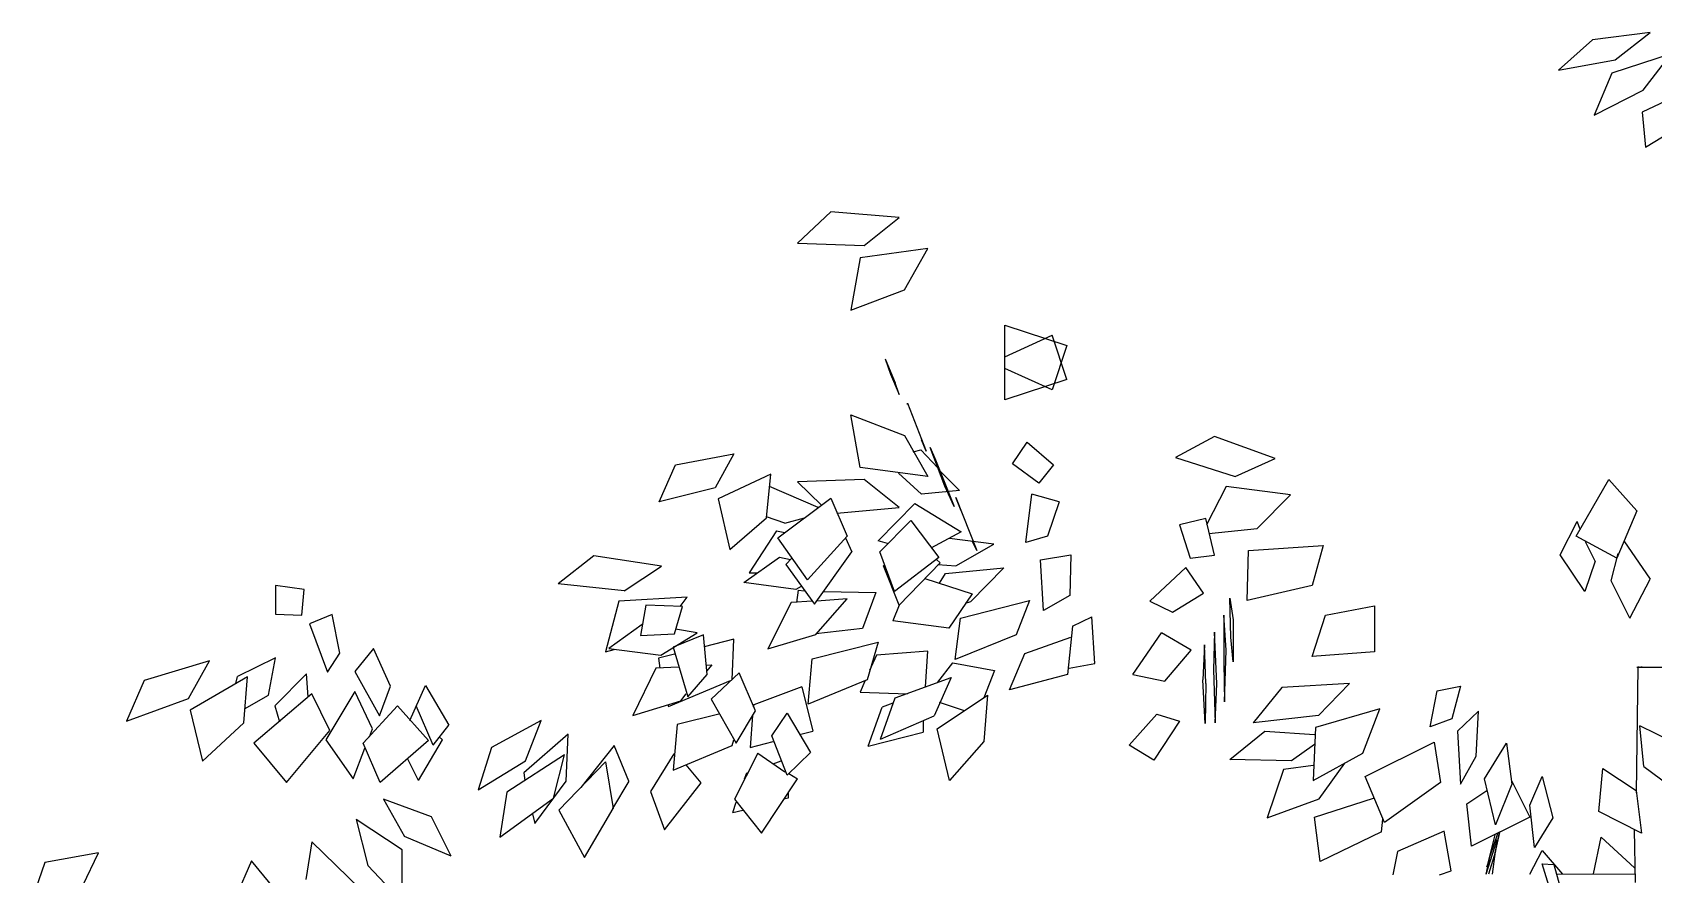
# Model space of a CAD drawing. Header units: millimetres. Extents: x 563079 to 571925, y 2063830 to 2067381.
# Drawn here: x 570917.78 to 570927.71, y 2066948.91 to 2066954.07 of the extents above; entities that cross this region are included whole.
import ezdxf

# ---------------------------------------------------------------- set-up
doc = ezdxf.new("R2010")
doc.units = ezdxf.units.MM
doc.header["$MEASUREMENT"] = 0
doc.layers.add('SO', color=48, linetype='Continuous')

# ---------------------------------------------------------------- blocks, each defined once
blk = doc.blocks.new('fsdfasdfsdf')
at = {"color": 99, "linetype": 'ByBlock'}
for p, q in [((593195.1, 2069950.1), (593151.1, 2069944.3)), ((593168.3, 2069929.1), (593195.1, 2069950.1)), ((593151.1, 2069944.3), (593124.9, 2069921.1)), ((593124.9, 2069921.1), (593168.3, 2069929.1)), ((593211.1, 2069933.6), (593165.9, 2069918.8)), ((593189.7, 2069905.9), (593211.1, 2069933.6)), ((593165.9, 2069918.8), (593152.3, 2069886.7)), ((593240.9, 2069913.5), (593189.1, 2069889)), ((593152.3, 2069886.7), (593189.7, 2069905.9)), ((593189.1, 2069889), (593191.5, 2069862.2)), ((593191.5, 2069862.2), (593236.1, 2069889.4)), ((592567.7, 2069812.7), (592542.2, 2069788.6)), ((592620.1, 2069808.2), (592567.7, 2069812.7)), ((592593.3, 2069786.8), (592620.1, 2069808.2)), ((592542.2, 2069788.6), (592593.3, 2069786.8)), ((592590.3, 2069777.5), (592583.2, 2069737.3)), ((592642.1, 2069784.6), (592590.3, 2069777.5)), ((592624.2, 2069752.9), (592642.1, 2069784.6)), ((592583.2, 2069737.3), (592624.2, 2069752.9)), ((592700.9, 2069668.6), (592700.9, 2069725.7)), ((592700.9, 2069725.7), (592748.5, 2069710.1)), ((592700.9, 2069701.6), (592737.2, 2069718.1)), ((592748.5, 2069684.2), (592737.2, 2069718.1)), ((592609.4, 2069699.9), (592613.5, 2069688.3)), ((592609.4, 2069699.9), (592617.1, 2069681.6)), ((592748.5, 2069710.1), (592737.2, 2069676.2)), ((592613.5, 2069688.3), (592620.1, 2069672.7)), ((592737.2, 2069676.2), (592700.9, 2069692.7)), ((592620.1, 2069672.7), (592617.1, 2069681.6)), ((592748.5, 2069684.2), (592700.9, 2069668.6)), ((592626.6, 2069666), (592640.9, 2069629.4)), ((592626.6, 2069665.1), (592626.6, 2069666)), ((592590.3, 2069616.9), (592583.2, 2069657)), ((592583.2, 2069657), (592624.2, 2069641.4)), ((592624.2, 2069641.4), (592642.1, 2069609.8)), ((592640.9, 2069629.4), (592637.3, 2069637.9)), ((592706.9, 2069619.6), (592718.2, 2069636.1)), ((592718.2, 2069636.1), (592738.4, 2069618.7)), ((592861.5, 2069640.5), (592831.7, 2069624.5)), ((592907.9, 2069623.6), (592861.5, 2069640.5)), ((592448.8, 2069618.7), (592493.4, 2069627.2)), ((592493.4, 2069627.2), (592479.1, 2069601.3)), ((592630.8, 2069628.9), (592636.7, 2069630.3)), ((592649.8, 2069616.5), (592636.7, 2069630.3)), ((592643.8, 2069632.1), (592648, 2069622.7)), ((592655.1, 2069602.6), (592643.8, 2069632.1)), ((592831.7, 2069624.5), (592877.5, 2069609.8)), ((592877.5, 2069609.8), (592907.9, 2069623.6)), ((592436.3, 2069590.6), (592448.8, 2069618.7)), ((592521.9, 2069611.6), (592481.5, 2069592.8)), ((592518.4, 2069578.1), (592521.9, 2069611.6)), ((592642.1, 2069609.8), (592590.3, 2069616.9)), ((592637.3, 2069596.4), (592619.5, 2069612.4)), ((592648, 2069622.7), (592662.3, 2069587)), ((592650.4, 2069615.1), (592666.4, 2069599.1)), ((592727.1, 2069604.9), (592706.9, 2069619.6)), ((592738.4, 2069618.7), (592727.1, 2069604.9)), ((592479.1, 2069601.3), (592436.3, 2069590.6)), ((592558.2, 2069586.1), (592520.8, 2069602.2)), ((592593.3, 2069607.5), (592542.2, 2069605.8)), ((592542.2, 2069605.8), (592560.6, 2069587.9)), ((592620.1, 2069586.1), (592593.3, 2069607.5)), ((592666.4, 2069599.1), (592637.3, 2069596.4)), ((592662.3, 2069587), (592655.1, 2069602.6)), ((592870.4, 2069602.2), (592855.5, 2069572.8)), ((592919.8, 2069595.9), (592870.4, 2069602.2)), ((593138.6, 2069564.3), (593163.6, 2069607.5)), ((593163.6, 2069607.5), (593185, 2069583.5)), ((592481.5, 2069592.8), (592490.4, 2069554)), ((592527.3, 2069562.9), (592567.7, 2069593.3)), ((592567.7, 2069593.3), (592580.2, 2069564.3)), ((592572.5, 2069581.7), (592620.1, 2069586.1)), ((592604, 2069560.7), (592632, 2069589.3)), ((592632, 2069589.3), (592667.6, 2069567.4)), ((592663.5, 2069593.7), (592679.5, 2069553.1)), ((592667.6, 2069583.5), (592663.5, 2069593.7)), ((592717, 2069559.4), (592721.7, 2069596.4)), ((592742.6, 2069590.6), (592721.7, 2069596.4)), ((592742.6, 2069590.6), (592733.6, 2069564.3)), ((592894.2, 2069570.1), (592919.8, 2069595.9)), ((592490.4, 2069554), (592518.4, 2069578.1)), ((592532.6, 2069574.1), (592518.4, 2069579)), ((592532.6, 2069574.1), (592547.5, 2069578.1)), ((592605.2, 2069552.2), (592629, 2069576.3)), ((592629, 2069576.3), (592650.4, 2069547.8)), ((592854.9, 2069577.7), (592834.7, 2069572.8)), ((592861.5, 2069549.6), (592854.9, 2069577.7)), ((593126.1, 2069550), (593139.2, 2069575.4)), ((593141.6, 2069569.6), (593139.2, 2069575.4)), ((593185, 2069583.5), (593169.5, 2069547.3)), ((592526.1, 2069568.3), (592505.3, 2069536.2)), ((592526.1, 2069568.3), (592532.6, 2069567)), ((592549.9, 2069530.8), (592527.3, 2069562.9)), ((592580.2, 2069564.3), (592549.9, 2069530.8)), ((592579, 2069562.9), (592583.8, 2069552.2)), ((592667.6, 2069567.4), (592644.4, 2069554.9)), ((592692.6, 2069558), (592658.7, 2069562.5)), ((592733.6, 2069564.3), (592717, 2069559.4)), ((592834.7, 2069572.8), (592843, 2069547.3)), ((592857.3, 2069566.1), (592894.2, 2069570.1)), ((593169.5, 2069547.3), (593138.6, 2069564.3)), ((592386.4, 2069549.1), (592359, 2069527.7)), ((592438.1, 2069541.1), (592386.4, 2069549.1)), ((592555.2, 2069512.1), (592583.8, 2069552.2)), ((592611.1, 2069558.5), (592604, 2069560.7)), ((592616.5, 2069521.9), (592605.2, 2069552.2)), ((592663.5, 2069541.5), (592692.6, 2069558)), ((592679.5, 2069553.1), (592676, 2069560.7)), ((592728.3, 2069546), (592751.5, 2069550)), ((592751.5, 2069550), (592750.9, 2069518.8)), ((592843, 2069547.3), (592861.5, 2069549.6)), ((592886.5, 2069514.8), (592887.6, 2069553.1)), ((592887.6, 2069553.1), (592944.7, 2069557.1)), ((592944.7, 2069557.1), (592936.4, 2069526.4)), ((593145.1, 2069521.9), (593126.1, 2069550)), ((593152.9, 2069545.1), (593145.7, 2069559.8)), ((593165.3, 2069529.9), (593170.7, 2069550.9)), ((593174.9, 2069560.7), (593195.1, 2069531.3)), ((592409.6, 2069522.4), (592438.1, 2069541.1)), ((592501.1, 2069528.6), (592528.5, 2069548.2)), ((592528.5, 2069548.2), (592536.8, 2069546.4)), ((592538, 2069547.3), (592533.2, 2069542.4)), ((592533.2, 2069542.4), (592555.2, 2069512.1)), ((592608.8, 2069542.4), (592608.2, 2069541.5)), ((592620.1, 2069511.2), (592608.2, 2069541.5)), ((592650.4, 2069547.8), (592616.5, 2069521.9)), ((592651.6, 2069543.8), (592620.1, 2069511.2)), ((592648.6, 2069546.4), (592651.6, 2069543.8)), ((592649.8, 2069542.4), (592663.5, 2069541.5)), ((592655.7, 2069535.7), (592700.3, 2069539.8)), ((592700.3, 2069539.8), (592674.8, 2069513.9)), ((592730.7, 2069507.2), (592728.3, 2069546)), ((592839.5, 2069540.2), (592812.1, 2069514.3)), ((592853.2, 2069520.6), (592839.5, 2069540.2)), ((593152.9, 2069545.1), (593145.1, 2069521.9)), ((592164.6, 2069523.3), (592142.6, 2069526.4)), ((592142.6, 2069526.4), (592142.6, 2069504.5)), ((592409.6, 2069522.4), (592359, 2069527.7)), ((592541, 2069523.3), (592501.1, 2069528.6)), ((592505.3, 2069536.2), (592511.2, 2069536.2)), ((592545.1, 2069525.5), (592541, 2069523.3)), ((592639.7, 2069531.7), (592676, 2069520.1)), ((592651, 2069528.2), (592655.7, 2069535.7)), ((592936.4, 2069526.4), (592886.5, 2069514.8)), ((593179.6, 2069501.4), (593165.3, 2069529.9)), ((593179.6, 2069501.4), (593195.1, 2069531.3)), ((592162.8, 2069503.6), (592164.6, 2069523.3)), ((592405.4, 2069514.3), (592395.3, 2069475.5)), ((592457.7, 2069517.5), (592405.4, 2069514.3)), ((592452.4, 2069510.3), (592457.7, 2069517.5)), ((592537.4, 2069513.4), (592519.6, 2069477.8)), ((592553.5, 2069514.3), (592537.4, 2069513.4)), ((592542.8, 2069522.8), (592541.6, 2069513.4)), ((592542.8, 2069522.8), (592547.5, 2069522.4)), ((592556.4, 2069488.9), (592580.2, 2069516.1)), ((592580.2, 2069516.1), (592557, 2069514.3)), ((592562.4, 2069521.9), (592602.2, 2069521)), ((592602.2, 2069521), (592592.1, 2069493.4)), ((592676, 2069520.1), (592658.1, 2069493.8)), ((592667, 2069501.4), (592720, 2069514.8)), ((592674.8, 2069513.9), (592670.6, 2069512.5)), ((592720, 2069514.8), (592709.8, 2069488.5)), ((592750.9, 2069518.8), (592730.7, 2069507.2)), ((592812.1, 2069514.3), (592829.4, 2069505.9)), ((592829.4, 2069505.9), (592853.2, 2069520.6)), ((592874, 2069486.7), (592873.4, 2069516.6)), ((592873.4, 2069516.6), (592875.8, 2069500.1)), ((592142.6, 2069504.5), (592162.8, 2069503.6)), ((592186, 2069504.1), (592168.7, 2069496.9)), ((592191.9, 2069474.6), (592186, 2069504.1)), ((592426.2, 2069511.2), (592422, 2069488)), ((592454.2, 2069510.3), (592426.2, 2069511.2)), ((592448.2, 2069489.4), (592454.2, 2069510.3)), ((592620.1, 2069511.2), (592615.3, 2069499.2)), ((592662.9, 2069469.7), (592667, 2069501.4)), ((592752.7, 2069495.2), (592767.5, 2069502.3)), ((592769.9, 2069466.6), (592767.5, 2069502.3)), ((592868.6, 2069503.6), (592868.6, 2069467.5)), ((592870.4, 2069476.9), (592868.6, 2069503.6)), ((592875.8, 2069500.1), (592875.8, 2069467.9)), ((592936.4, 2069472), (592946.5, 2069503.6)), ((592946.5, 2069503.6), (592984, 2069510.8)), ((592984, 2069510.8), (592984, 2069475.5)), ((592168.7, 2069496.9), (592182.4, 2069459.9)), ((592423.2, 2069496.5), (592397.7, 2069478.2)), ((592422, 2069488), (592448.2, 2069489.4)), ((592437.5, 2069472.9), (592465.5, 2069490.2)), ((592470.2, 2069488.5), (592447, 2069479.1)), ((592465.5, 2069490.2), (592448.8, 2069492.9)), ((592473.2, 2069458.1), (592470.2, 2069488.5)), ((592519.6, 2069477.8), (592556.4, 2069488.9)), ((592592.1, 2069493.4), (592556.4, 2069489.4)), ((592658.1, 2069493.8), (592615.3, 2069499.2)), ((592709.8, 2069488.5), (592662.9, 2069469.7)), ((592752.7, 2069495.2), (592749.1, 2069458.1)), ((592799, 2069458.1), (592821, 2069490.2)), ((592843.6, 2069476.9), (592821, 2069490.2)), ((592861.5, 2069490.7), (592860.9, 2069461.7)), ((592863.3, 2069451), (592861.5, 2069490.7)), ((592182.4, 2069459.9), (592191.9, 2069474.6)), ((592217.5, 2069478.2), (592203.2, 2069460.4)), ((592230.6, 2069449.2), (592217.5, 2069478.2)), ((592395.3, 2069475.5), (592401.8, 2069477.3)), ((592397.7, 2069478.2), (592437.5, 2069472.9)), ((592447, 2069479.1), (592458.3, 2069441.2)), ((592493.4, 2069485.3), (592470.8, 2069479.5)), ((592492.2, 2069454.1), (592493.4, 2069485.3)), ((592553.5, 2069470.2), (592604, 2069483.1)), ((592604, 2069483.1), (592595.7, 2069454.1)), ((592642.1, 2069476), (592602.8, 2069472.9)), ((592640.3, 2069448.8), (592642.1, 2069476)), ((592716.4, 2069474.2), (592751.5, 2069486.7)), ((592823.4, 2069453.2), (592843.6, 2069476.9)), ((592853.8, 2069480.9), (592852.6, 2069454.1)), ((592854.9, 2069451.4), (592853.8, 2069480.9)), ((592869.2, 2069437.2), (592870.4, 2069476.9)), ((592875.8, 2069467.9), (592874, 2069486.7)), ((592984, 2069475.5), (592936.4, 2069472)), ((592092, 2069468.8), (592042.1, 2069453.7)), ((592076, 2069439.9), (592092, 2069468.8)), ((592142.6, 2069471.1), (592113.4, 2069456.8)), ((592137.2, 2069442.5), (592142.6, 2069471.1)), ((592433.9, 2069463), (592416.1, 2069426.9)), ((592451.2, 2069463.9), (592433.9, 2069463)), ((592448.2, 2069473.7), (592435.7, 2069470.6)), ((592435.7, 2069470.6), (592436.9, 2069463)), ((592472, 2069465.3), (592476.7, 2069465.7)), ((592476.7, 2069465.7), (592472.6, 2069460.8)), ((592550.5, 2069435.4), (592553.5, 2069470.2)), ((592602.8, 2069472.9), (592597.5, 2069461.3)), ((592649.8, 2069452.3), (592661.1, 2069467.1)), ((592661.1, 2069467.1), (592693.2, 2069461.3)), ((592704.5, 2069446.5), (592716.4, 2069474.2)), ((592750.3, 2069463), (592769.9, 2069466.6)), ((592868.6, 2069467.5), (592869.2, 2069437.2)), ((593185.6, 2069463.9), (593184.4, 2069367.6)), ((593185, 2069463.9), (593214.1, 2069463.9)), ((593186.7, 2069463.9), (593185.6, 2069463.9)), ((593189.1, 2069463.9), (593187.9, 2069463.9)), ((592042.1, 2069453.7), (592028.4, 2069422.5)), ((592121.2, 2069456.4), (592077.2, 2069430.9)), ((592112.2, 2069451.4), (592113.4, 2069456.8)), ((592118.2, 2069421.1), (592121.2, 2069456.4)), ((592166.3, 2069458.6), (592142, 2069434.1)), ((592167.5, 2069441.2), (592166.3, 2069458.6)), ((592203.2, 2069460.4), (592222.2, 2069426.5)), ((592245.4, 2069422.9), (592257.3, 2069449.7)), ((592257.3, 2069449.7), (592275.2, 2069419.3)), ((592443.4, 2069433.6), (592491, 2069453.7)), ((592458.3, 2069441.2), (592473.2, 2069458.1)), ((592497.6, 2069459.5), (592476.2, 2069439.4)), ((592510, 2069430.5), (592497.6, 2069459.5)), ((592595.7, 2069454.1), (592550.5, 2069435.4)), ((592593.9, 2069453.2), (592590.3, 2069444.8)), ((592617.1, 2069440.3), (592659.9, 2069455.9)), ((592659.9, 2069455.9), (592646.8, 2069426.5)), ((592693.2, 2069461.3), (592684.9, 2069440.3)), ((592749.1, 2069458.1), (592704.5, 2069446.5)), ((592799, 2069458.1), (592823.4, 2069453.2)), ((592854.3, 2069420.7), (592852.6, 2069454.1)), ((592854.9, 2069451.4), (592854.3, 2069420.7)), ((592860.9, 2069461.7), (592862.1, 2069421.1)), ((592862.1, 2069421.1), (592863.3, 2069451)), ((592964.9, 2069451.4), (592913.2, 2069448.3)), ((592941.2, 2069426.9), (592964.9, 2069451.4)), ((592028.4, 2069422.5), (592076, 2069439.9)), ((592118.8, 2069431.8), (592137.2, 2069442.5)), ((592170.5, 2069443.4), (592125.9, 2069405.5)), ((592184.2, 2069415.3), (592170.5, 2069443.4)), ((592203.2, 2069445.2), (592181.2, 2069408.2)), ((592216.9, 2069416.7), (592203.2, 2069445.2)), ((592222.2, 2069426.5), (592230.6, 2069449.2)), ((592416.1, 2069426.9), (592453, 2069438.1)), ((592453, 2069438.1), (592457.1, 2069443.4)), ((592476.2, 2069439.4), (592495.2, 2069405.5)), ((592545.7, 2069448.8), (592508.9, 2069434.9)), ((592545.7, 2069448.8), (592554.1, 2069414.9)), ((592590.3, 2069444.8), (592626.6, 2069443.4)), ((592605.8, 2069408.6), (592617.1, 2069440.3)), ((592649.2, 2069416.7), (592687.8, 2069442.5)), ((592687.8, 2069442.5), (592684.9, 2069406.9)), ((592913.2, 2069448.3), (592891.2, 2069421.1)), ((593026.8, 2069418), (593032.1, 2069445.7)), ((593032.1, 2069445.7), (593050, 2069449.2)), ((593050, 2069449.2), (593043.4, 2069424.2)), ((592077.2, 2069430.9), (592086.7, 2069391.7)), ((592142, 2069434.1), (592145.5, 2069422)), ((592209.8, 2069405.5), (592235.9, 2069434.1)), ((592235.9, 2069434.1), (592259.7, 2069407.7)), ((592263.3, 2069404.2), (592250.2, 2069434.1)), ((592442.9, 2069434.9), (592443.4, 2069433.6)), ((592482.1, 2069427.8), (592450, 2069419.8)), ((592495.2, 2069405.5), (592510, 2069430.5)), ((592507.7, 2069426.9), (592505.9, 2069402.4)), ((592508.9, 2069434.9), (592508.3, 2069433.2)), ((592522.5, 2069411.3), (592534.4, 2069428.7)), ((592534.4, 2069428.7), (592552.3, 2069398.4)), ((592596.3, 2069403.3), (592607, 2069433.2)), ((592605.8, 2069408.6), (592646.8, 2069426.5)), ((592615.3, 2069436.3), (592607, 2069433.2)), ((592670, 2069430.5), (592651, 2069436.7)), ((592796.1, 2069404.2), (592817.5, 2069427.8)), ((592817.5, 2069427.8), (592834.7, 2069422.5)), ((592941.2, 2069426.9), (592891.2, 2069421.1)), ((592988.1, 2069431.8), (592938.8, 2069417.6)), ((592975.1, 2069397.9), (592988.1, 2069431.8)), ((593063.7, 2069430), (593047.6, 2069414.9)), ((593061.9, 2069395.7), (593063.7, 2069430)), ((592086.7, 2069391.7), (592118.2, 2069421.1)), ((592150.9, 2069375.6), (592184.2, 2069415.3)), ((592214.5, 2069410.4), (592216.9, 2069416.7)), ((592263.3, 2069404.2), (592275.2, 2069419.3)), ((592345.9, 2069422.9), (592307.9, 2069402.4)), ((592366.7, 2069412.6), (592332.8, 2069382.8)), ((592334, 2069392.1), (592345.9, 2069422.9)), ((592365, 2069376.5), (592366.7, 2069412.6)), ((592450, 2069419.8), (592447, 2069385)), ((592543.9, 2069412.2), (592554.1, 2069414.9)), ((592596.3, 2069403.3), (592638.5, 2069414)), ((592638.5, 2069422.9), (592638.5, 2069414)), ((592658.7, 2069377), (592649.2, 2069416.7)), ((592834.7, 2069422.5), (592815.1, 2069392.6)), ((592873.4, 2069393), (592900.1, 2069414.9)), ((592900.1, 2069414.9), (592938.2, 2069412.2)), ((592938.8, 2069417.6), (592937, 2069377)), ((593043.4, 2069424.2), (593026.8, 2069418)), ((593047.6, 2069414.9), (593050, 2069374.3)), ((593226, 2069399.7), (593187.3, 2069418.9)), ((593190.3, 2069387.7), (593187.3, 2069418.9)), ((592125.9, 2069405.5), (592150.9, 2069375.6)), ((592181.2, 2069408.2), (592202, 2069378.3)), ((592202, 2069378.3), (592210.9, 2069401.9)), ((592222.8, 2069375.6), (592209.8, 2069405.5)), ((592259.7, 2069407.7), (592222.8, 2069375.6)), ((592252, 2069377), (592270.4, 2069408.2)), ((592270.4, 2069408.2), (592268, 2069410.4)), ((592307.9, 2069402.4), (592297.8, 2069369.8)), ((592401.8, 2069403.7), (592376.3, 2069371.6)), ((592413.1, 2069376.5), (592401.8, 2069403.7)), ((592447, 2069385), (592492.2, 2069403.7)), ((592492.2, 2069403.7), (592493.4, 2069408.2)), ((592505.9, 2069402.4), (592523.7, 2069406.9)), ((592534.4, 2069381), (592522.5, 2069411.3)), ((592684.9, 2069406.9), (592658.7, 2069377)), ((592815.1, 2069392.6), (592796.1, 2069404.2)), ((592938.2, 2069404.6), (592920.4, 2069392.1)), ((592976.8, 2069380.1), (593029.8, 2069406.4)), ((593029.8, 2069406.4), (593034.5, 2069375.6)), ((593068.4, 2069378.3), (593085.1, 2069405.5)), ((593085.1, 2069405.5), (593089.2, 2069374.3)), ((592252, 2069377), (592243.7, 2069393.9)), ((592297.8, 2069369.8), (592334, 2069392.1)), ((592363.8, 2069396.6), (592319.8, 2069368.1)), ((592355.4, 2069363.6), (592363.8, 2069396.6)), ((592395.3, 2069391.2), (592359.6, 2069354.2)), ((592395.3, 2069391.2), (592401.2, 2069355.6)), ((592447.6, 2069397.5), (592429.8, 2069368.5)), ((592468.4, 2069375.2), (592457.1, 2069389)), ((592511.8, 2069397.9), (592494, 2069362.7)), ((592511.8, 2069397.9), (592532.6, 2069383.7)), ((592523.7, 2069389.9), (592529.7, 2069392.1)), ((592552.3, 2069398.4), (592534.4, 2069381)), ((592920.4, 2069392.1), (592873.4, 2069393)), ((592937, 2069388.6), (592914.4, 2069385.4)), ((592937, 2069377), (592975.1, 2069397.9)), ((592941.8, 2069363.1), (592961.4, 2069390.3)), ((593050, 2069374.3), (593061.9, 2069395.7)), ((593190.3, 2069387.7), (593223.6, 2069363.1)), ((592332.8, 2069382.8), (592333.4, 2069377)), ((592341.2, 2069344), (592365, 2069376.5)), ((592413.1, 2069376.5), (592400.6, 2069355.6)), ((592440.5, 2069339.1), (592468.4, 2069375.2)), ((592501.7, 2069378.3), (592503.5, 2069382.8)), ((592503.5, 2069382.8), (592504.1, 2069382.8)), ((592514.8, 2069336.8), (592542.2, 2069378.3)), ((592535.6, 2069382.3), (592542.2, 2069378.3)), ((592535.6, 2069382.3), (592535.6, 2069381.9)), ((592914.4, 2069385.4), (592901.9, 2069348.4)), ((592991.7, 2069344.9), (592976.8, 2069380.1)), ((593034.5, 2069375.6), (592991.7, 2069344.9)), ((593076.7, 2069343.1), (593068.4, 2069378.3)), ((593088.6, 2069377.4), (593102.9, 2069348.9)), ((593102.9, 2069358.2), (593112.4, 2069380.1)), ((593112.4, 2069380.1), (593120.7, 2069348.4)), ((593155.8, 2069353.3), (593158.8, 2069386.3)), ((593158.8, 2069386.3), (593184.4, 2069369.4)), ((592262.1, 2069349.3), (592225.2, 2069362.7)), ((592225.2, 2069362.7), (592241.3, 2069334.2)), ((592319.8, 2069368.1), (592314.4, 2069333.7)), ((592314.4, 2069333.7), (592355.4, 2069363.6)), ((592429.8, 2069368.5), (592440.5, 2069339.1)), ((592494, 2069362.7), (592514.8, 2069336.8)), ((592535, 2069363.6), (592531.5, 2069362.7)), ((592535, 2069367.6), (592535, 2069363.6)), ((592901.9, 2069348.4), (592941.8, 2069363.1)), ((592938.2, 2069348.9), (592983.4, 2069363.6)), ((593054.7, 2069359.1), (593070.2, 2069369.4)), ((593089.2, 2069374.3), (593076.7, 2069343.1)), ((593184.4, 2069369.4), (593188.5, 2069336.8)), ((592339.4, 2069351.5), (592341.2, 2069344)), ((592359.6, 2069354.2), (592379.2, 2069318.1)), ((592379.2, 2069318.1), (592401.2, 2069355.6)), ((592492.8, 2069352.4), (592495.2, 2069360.5)), ((592492.8, 2069352.4), (592500.5, 2069354.2)), ((593058.3, 2069326.6), (593054.7, 2069359.1)), ((593106.5, 2069325.7), (593102.9, 2069358.2)), ((593188.5, 2069336.8), (593155.8, 2069353.3)), ((592239.5, 2069323.9), (592204.4, 2069347.1)), ((592204.4, 2069347.1), (592213.3, 2069311.9)), ((592277, 2069319), (592262.1, 2069349.3)), ((592942.4, 2069315), (592938.2, 2069348.9)), ((592989.3, 2069337.7), (592990.5, 2069347.5)), ((593037.5, 2069338.2), (593001.8, 2069322.6)), ((593042.8, 2069307.8), (593037.5, 2069338.2)), ((593102.9, 2069348.9), (593058.3, 2069326.6)), ((593120.7, 2069348.4), (593106.5, 2069325.7)), ((593183.8, 2069298.9), (593183.2, 2069339.1)), ((592170.5, 2069330.1), (592165.8, 2069301.2)), ((592207.4, 2069294), (592170.5, 2069330.1)), ((592277, 2069319), (592241.3, 2069334.2)), ((592388.1, 2069333.3), (592387.6, 2069333.3)), ((592388.7, 2069334.6), (592388.1, 2069333.3)), ((592989.3, 2069337.7), (592942.4, 2069315)), ((593069.6, 2069305.2), (593077.9, 2069331.9)), ((593076.1, 2069335.5), (593070.2, 2069311)), ((593072.6, 2069319.4), (593078.5, 2069336.4)), ((593079.7, 2069337.3), (593075.6, 2069319)), ((593076.1, 2069320.3), (593079.7, 2069337.3)), ((593077.9, 2069328.4), (593077.3, 2069327.9)), ((593151.7, 2069305.6), (593157.6, 2069333.7)), ((593157.6, 2069333.7), (593183.2, 2069310.1)), ((591966, 2069314.1), (591956.4, 2069286.9)), ((592007, 2069321.7), (591966, 2069314.1)), ((591995.1, 2069296.7), (592007, 2069321.7)), ((592124.1, 2069315.4), (592112.2, 2069287.8)), ((592146.7, 2069288.2), (592124.1, 2069315.4)), ((592239.5, 2069284.2), (592239.5, 2069323.9)), ((593001.8, 2069322.6), (592998.2, 2069304.7)), ((593069.6, 2069305.2), (593072.6, 2069319.4)), ((593070.2, 2069311), (593071.4, 2069314.1)), ((593076.7, 2069322.6), (593071.4, 2069305.2)), ((593074.4, 2069305.2), (593076.7, 2069322.6)), ((593102.9, 2069305.2), (593112.4, 2069323.5)), ((593112.4, 2069323.5), (593127.9, 2069305.2)), ((593112.4, 2069313.2), (593121.3, 2069312.7)), ((593119.6, 2069290), (593112.4, 2069313.2)), ((592213.3, 2069311.9), (592239.5, 2069284.2)), ((593033.9, 2069304.7), (593042.8, 2069307.8)), ((593121.3, 2069312.7), (593128.5, 2069286.9)), ((593123.1, 2069305.2), (593183.2, 2069305.6))]:
    blk.add_line(p, q, dxfattribs=at)

msp = doc.modelspace()

# ---------------------------------------------------------------- block references
at = {"layer": 'SO', "color": 5, "xscale": 0.007999999914318323, "yscale": 0.007999999914318323, "zscale": 0.007999999914318323}
msp.add_blockref('fsdfasdfsdf', (566182.13012, 2050394.4683), dxfattribs=at)

doc.saveas('drawing.dxf')
